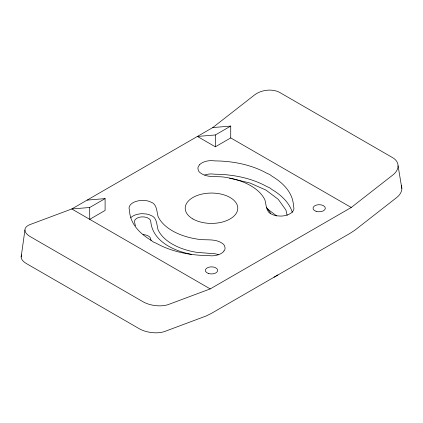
<?xml version="1.0" encoding="UTF-8"?>
<svg xmlns="http://www.w3.org/2000/svg" width="423" height="423" viewBox="0 0 423 423"><rect width="100%" height="100%" fill="white"/><g stroke="black" fill="none" stroke-linecap="round" stroke-linejoin="round"><path stroke-width="0.63" d="M21.15 257.015L24.936 230.049M212.78 127.561L254.445 95.027A18.131 12.124 -9.5 0 1 279.889 92.568L392.697 157.7A18.131 12.124 -9.5 0 1 392.893 174.958L351.233 207.492L210.22 288.909L168.555 304.475A18.131 8.492 8 0 1 143.111 301.795L30.303 236.663A18.131 8.492 8 0 1 30.107 224.544L71.767 208.973L212.78 127.561L230.731 126.08L230.731 137.924L351.233 207.492M89.713 207.492L105.1 198.614L105.1 210.453L89.713 219.336L89.713 207.492L71.767 208.973L210.22 288.909M230.731 137.924L215.344 146.802L197.398 136.444L215.344 134.963L230.731 126.08M87.154 200.095L105.1 198.614M229.567 178.448L231.444 178.585L250.025 183.032L265.982 190.101L278.228 199.312L285.927 210.041L287.148 215.397M218.289 254.546L215.011 253.763L197.181 252.404A55.318 31.937 0 0 1 158.065 229.821C156.61 224.719 157.055 217.248 150.8 215.392A10.189 5.885 0 0 0 144.365 213.853A10.189 5.885 0 0 0 137.459 214.376L135.82 214.768A13.573 7.836 0 0 0 130.855 217.639M191.323 254.36C174.08 250.945 152.618 241.448 150.768 221.557A8.159 4.711 0 0 0 141.541 216.888A8.159 4.711 0 0 0 134.726 222.773L135.434 225.861M267.278 208.84L276.695 215.926M266.374 207.196L270.165 212.483L270.419 213.594M151.048 240.555L150.768 239.318A8.159 4.711 0 0 0 143.138 234.617M398.064 165.821L401.85 188.415M215.344 134.963L215.344 146.802M292.314 212.341A74.998 43.299 0 0 0 272.185 189.678L269.811 187.891L266.717 186.517A74.998 43.299 0 0 0 215.37 174.239L211.5 173.943A13.573 7.836 0 0 0 204.711 174.995M277.932 274.929A90.649 52.336 0 0 1 274.019 277.213M401.2 185.316A18.131 12.124 -9.5 0 1 396.679 197.557L355.019 230.091L349.948 233.401L211.5 313.332L206.435 315.875L164.774 331.447A18.131 8.492 8 0 1 139.326 328.761L26.517 263.629A18.131 8.492 8 0 1 21.726 254.863M199.746 164.542L199.069 165.488A10.189 5.885 0 0 0 198.16 169.475A10.189 5.885 0 0 0 200.825 173.192C208.005 178.279 217.676 175.751 225.819 177.385A55.318 31.937 0 0 1 264.935 199.968C266.39 205.07 265.945 212.542 272.2 214.398A10.189 5.885 0 0 0 278.635 215.936A10.189 5.885 0 0 0 285.541 215.413L287.18 215.021A13.573 7.836 0 0 0 293.964 208.232L293.456 206.001A74.998 43.299 0 0 0 272.185 176.354L269.811 174.567L266.717 173.197A74.998 43.299 0 0 0 215.37 160.914L211.5 160.624A13.573 7.836 0 0 0 199.746 164.542M223.931 250.982L223.254 251.928A13.573 7.836 0 0 1 211.5 255.846L207.63 255.55A74.998 43.299 0 0 1 156.283 243.273L153.189 241.898L150.815 240.111A74.998 43.299 0 0 1 129.544 210.469L129.036 208.232A13.573 7.836 0 0 1 135.82 201.448L137.459 201.057A10.189 5.885 0 0 1 144.365 200.528A10.189 5.885 0 0 1 150.8 202.072C157.055 203.923 156.61 211.4 158.065 216.502A55.318 31.937 0 0 0 197.181 239.085C205.324 240.719 214.995 238.191 222.175 243.278A10.189 5.885 0 0 1 224.84 246.995A10.189 5.885 0 0 1 223.931 250.982M192.914 218.966A26.289 15.175 0 0 0 236.891 212.161A26.289 15.175 0 0 0 204.695 193.575A26.289 15.175 0 0 0 192.914 218.966M316.103 211.315A6.165 3.558 0 0 0 325.345 208.232A6.165 3.558 0 0 0 316.103 205.15A6.165 3.558 0 0 0 316.103 211.315M208.417 273.485A6.165 3.558 0 0 0 217.665 270.403A6.165 3.558 0 0 0 208.417 267.32A6.165 3.558 0 0 0 208.417 273.485"/></g></svg>
